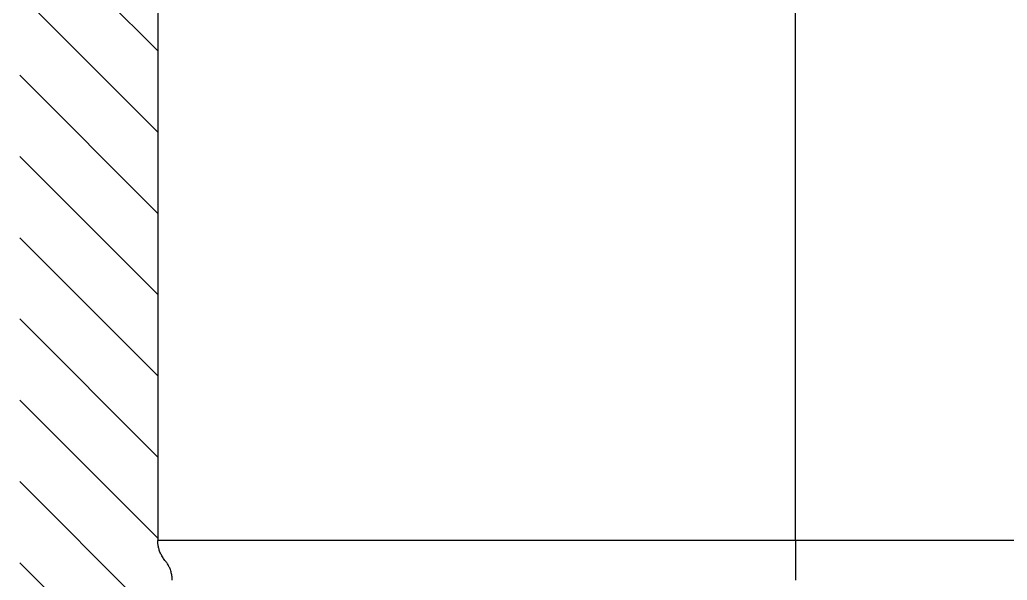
# Model space of a CAD drawing. Header units: millimetres. Extents: x 8 to 586, y 8 to 412.
# Drawn here: x 164.2 to 218.8, y 194.1 to 225.1 of the extents above; entities that cross this region are included whole.
import ezdxf

# ---------------------------------------------------------------- set-up
doc = ezdxf.new("R2010")
doc.units = ezdxf.units.MM
doc.layers.add('DETAIL', color=3, linetype='Continuous')
doc.layers.add('HATCH', color=3, linetype='Continuous')
doc.layers.add('OUTLINE', color=7, linetype='Continuous', lineweight=25)

msp = doc.modelspace()

# ---------------------------------------------------------------- hatches: boundary and pattern name
at = {"layer": 'HATCH'}
h = msp.add_hatch(dxfattribs=at)
h.set_pattern_fill('ANSI31', color=256, angle=90, style=0)
edge = h.paths.add_edge_path(flags=0)
edge.add_line((173.53469, 308.52853), (173.70898, 308.42661))
edge.add_spline(control_points=[(173.70898, 308.42661), (173.96713, 309.05256), (174.24453, 309.66587), (174.53878, 310.26396)], knot_values=[0, 0, 0, 0, 0.05750888, 0.05750888, 0.05750888, 0.05750888], weights=[1, 1, 1, 1], degree=3, periodic=0)
edge.add_line((174.53878, 310.26396), (174.36569, 310.36517))
edge.add_spline(control_points=[(174.36569, 310.36517), (175.90572, 313.49174), (178.01441, 316.39353), (180.5143, 318.82204)], knot_values=[0.00023208, 0.00023208, 0.00023208, 0.00023208, 0.01068785, 0.01068785, 0.01068785, 0.01068785], weights=[1, 1, 1, 1], degree=3, periodic=0)
edge.add_line((180.5143, 318.82204), (180.69352, 318.71724))
edge.add_spline(control_points=[(180.69352, 318.71724), (181.02592, 319.03896), (181.37049, 319.3577), (181.72868, 319.6738)], knot_values=[0, 0, 0, 0, 0.03783092, 0.03783092, 0.03783092, 0.03783092], weights=[1, 1, 1, 1], degree=3, periodic=0)
edge.add_line((181.72868, 319.6738), (181.54695, 319.78007))
edge.add_spline(control_points=[(181.54695, 319.78007), (181.88832, 320.08262), (182.23641, 320.37777), (182.59084, 320.6649)], knot_values=[0.00112405, 0.00112405, 0.00112405, 0.00112405, 0.00249233, 0.00249233, 0.00249233, 0.00249233], weights=[1, 1, 1, 1], degree=3, periodic=0)
edge.add_line((182.59084, 320.6649), (182.77546, 320.55694))
edge.add_spline(control_points=[(182.77546, 320.55694), (182.99389, 320.733), (183.80927, 321.37204), (184.702, 322.0022), (185.88224, 322.76178), (186.50299, 323.25662), (187.33883, 324.1726), (188.09426, 325.22288), (188.85031, 326.90872), (189.07865, 328.40552), (189.07865, 329.18388)], knot_values=[0, 0, 0, 0, 0.0213843, 0.0779468, 0.0779468, 0.1159218, 0.12911346, 0.1538968, 0.1918718, 0.2298468, 0.2298468, 0.2298468, 0.2298468], weights=[1, 1, 1, 1, 1, 1, 1, 1, 1, 1, 1], degree=3, periodic=0)
edge.add_arc((153.07865, 329.18388), 36, 0, 10.388858)
edge.add_arc((213.07865, 340.18388), 25, 180, 190.388858, ccw=False)
edge.add_arc((233.34693, 340.18388), 45.26828, 160.987509, 180, ccw=False)
edge.add_arc((162.18472, 364.70435), 30, 340.987509, 355.180578)
edge.add_line((192.07865, 362.18388), (194.22865, 387.68388))
edge.add_line((194.22865, 387.68388), (194.22865, 389.17839))
edge.add_arc((193.42865, 389.17839), 0.8, 0, 90)
edge.add_line((193.42865, 389.97839), (164.17199, 389.97839))
edge.add_line((164.17199, 389.97839), (164.17199, 163.57238))
edge.add_line((164.17199, 163.57238), (173.05983, 163.57238))
edge.add_arc((219.40365, 176.07238), 48, 180, 195.094787, ccw=False)
edge.add_line((171.40365, 176.07238), (171.40365, 181.57238))
edge.add_arc((173.25365, 181.57238), 1.85, 136.397181, 180, ccw=False)
edge.add_arc((170.10365, 184.57238), 2.5, 316.397181, 360)
edge.add_line((172.60365, 184.57238), (172.60365, 184.57849))
edge.add_line((172.60365, 184.57849), (172.50365, 184.57849))
edge.add_line((172.50365, 184.57849), (172.50365, 185.51506))
edge.add_line((172.50365, 185.51506), (172.60365, 185.51506))
edge.add_line((172.60365, 185.51506), (172.60365, 189.30435))
edge.add_line((172.60365, 189.30435), (172.50364, 189.30435))
edge.add_line((172.50364, 189.30435), (172.50365, 190.27105))
edge.add_line((172.50365, 190.27105), (172.60365, 190.27105))
edge.add_line((172.60365, 190.27105), (172.60365, 190.53112))
edge.add_line((172.60365, 190.53112), (172.50365, 190.53112))
edge.add_line((172.50365, 190.53112), (172.50365, 193.87238))
edge.add_line((172.50365, 193.87238), (172.60365, 193.87238))
edge.add_line((172.60365, 193.87238), (172.60365, 194.07238))
edge.add_spline(control_points=[(172.60365, 194.07238), (172.60365, 194.47423), (172.46226, 194.86381), (172.20365, 195.17238)], knot_values=[0, 0, 0, 0, 1, 1, 1, 1], weights=[1, 1, 1, 1], degree=3, periodic=0)
edge.add_spline(control_points=[(172.20365, 195.17238), (171.94553, 195.48037), (171.80365, 195.86978), (171.80365, 196.27238)], knot_values=[0, 0, 0, 0, 1, 1, 1, 1], weights=[1, 1, 1, 1], degree=3, periodic=0)
edge.add_line((171.80365, 196.27238), (171.80365, 289.38953))
edge.add_arc((168.80365, 289.38953), 3, 0, 17.459088)
edge.add_line((171.66545, 290.2896), (171.63399, 290.3896))
edge.add_arc((176.40365, 291.88973), 5, 180, 197.459088, ccw=False)
edge.add_line((171.40365, 291.88973), (171.40365, 296.78953))
edge.add_spline(control_points=[(171.40365, 296.78953), (171.40365, 297.22282), (171.42003, 297.99192), (171.47125, 298.85776), (171.54102, 299.72334), (171.64392, 300.68571), (171.77406, 301.55057), (171.9337, 302.47514), (172.03115, 302.96733), (172.14094, 303.4578)], knot_values=[0, 0, 0, 0, 0.03713333, 0.06593333, 0.07426667, 0.1114, 0.14853333, 0.14853333, 0.19083068, 0.19083068, 0.19083068, 0.19083068], weights=[1, 1, 1, 1, 1, 1, 1, 1, 1, 1], degree=3, periodic=0)
edge.add_line((172.14094, 303.4578), (171.95977, 303.56374))
edge.add_spline(control_points=[(171.95977, 303.56374), (172.01967, 303.82874), (172.08309, 304.09298), (172.15001, 304.3563)], knot_values=[0.00125171, 0.00125171, 0.00125171, 0.00125171, 0.00206673, 0.00206673, 0.00206673, 0.00206673], weights=[1, 1, 1, 1], degree=3, periodic=0)
edge.add_line((172.15001, 304.3563), (172.32972, 304.25121))
edge.add_spline(control_points=[(172.32972, 304.25121), (172.34743, 304.32149), (172.41258, 304.57601), (172.48103, 304.82977), (172.53231, 305.01304)], knot_values=[0, 0, 0, 0, 0.006089, 0.02207076, 0.02207076, 0.02207076, 0.02207076], weights=[1, 1, 1, 1, 1], degree=3, periodic=0)
edge.add_line((172.53231, 305.01304), (172.35387, 305.11738))
edge.add_spline(control_points=[(172.35387, 305.11738), (172.45159, 305.46437), (172.55543, 305.8097), (172.66529, 306.15304)], knot_values=[0.00285456, 0.00285456, 0.00285456, 0.00285456, 0.00393493, 0.00393493, 0.00393493, 0.00393493], weights=[1, 1, 1, 1], degree=3, periodic=0)
edge.add_line((172.66529, 306.15304), (172.84221, 306.04959))
edge.add_spline(control_points=[(172.84221, 306.04959), (172.8639, 306.11773), (172.91317, 306.27062), (172.96362, 306.42304), (172.99198, 306.50747)], knot_values=[0, 0, 0, 0, 0.0060109, 0.01350596, 0.01350596, 0.01350596, 0.01350596], weights=[1, 1, 1, 1, 1], degree=3, periodic=0)
edge.add_line((172.99198, 306.50747), (172.81565, 306.61057))
edge.add_spline(control_points=[(172.81565, 306.61057), (173.0339, 307.25752), (173.2738, 307.89757), (173.53469, 308.52853)], knot_values=[0.00011413, 0.00011413, 0.00011413, 0.00011413, 0.002162, 0.002162, 0.002162, 0.002162], weights=[1, 1, 1, 1], degree=3, periodic=0)

# ---------------------------------------------------------------- linework, layer by layer
at = {"layer": 'DETAIL'}
for points in [[(207.07865, 196.27238), (204.76991, 196.27238), (202.46122, 196.27238), (197.93246, 196.27238), (195.71249, 196.27238), (191.44649, 196.27238), (189.40056, 196.27238), (185.56126, 196.27238), (183.76799, 196.27238), (180.50293, 196.27238), (179.03123, 196.27238), (176.46589, 196.27238), (175.37232, 196.27238), (173.60528, 196.27238), (172.93186, 196.27238), (172.03104, 196.27238), (171.80365, 196.27238), (171.80365, 196.27238)], [(242.35365, 196.27238), (242.35365, 196.27238), (242.12627, 196.27238), (241.22544, 196.27238), (240.55202, 196.27238), (238.78498, 196.27238), (237.69141, 196.27238), (235.12607, 196.27238), (233.65437, 196.27238), (230.38931, 196.27238), (228.59604, 196.27238), (224.75674, 196.27238), (222.71081, 196.27238), (218.44481, 196.27238), (216.22484, 196.27238), (211.69608, 196.27238), (209.38739, 196.27238), (207.07865, 196.27238)]]:
    msp.add_open_spline(points, degree=3, knots=[0, 0, 0, 0, 0.125, 0.125, 0.25, 0.25, 0.375, 0.375, 0.5, 0.5, 0.625, 0.625, 0.75, 0.75, 0.875, 0.875, 1, 1, 1, 1], dxfattribs=at)
at = {"layer": 'OUTLINE'}
for p, q in [((171.80365, 289.38953), (171.80365, 196.27238)), ((207.07865, 196.27238), (207.07865, 289.38953)), ((207.07865, 196.27238), (207.07865, 194.07237))]:
    msp.add_line(p, q, dxfattribs=at)
for points in [[(172.20365, 195.17238), (172.17857, 195.20353), (172.12859, 195.26561), (172.06216, 195.36487), (172.00254, 195.468), (171.95031, 195.57547), (171.89556, 195.71117), (171.84604, 195.87676), (171.81017, 196.07319), (171.80583, 196.20582), (171.80365, 196.27238)], [(172.60365, 194.07238), (172.60286, 194.11236), (172.6013, 194.19205), (172.58845, 194.31079), (172.5679, 194.42813), (172.53889, 194.54405), (172.49369, 194.68322), (172.42528, 194.84194), (172.3266, 195.01553), (172.24474, 195.11997), (172.20365, 195.17238)]]:
    msp.add_open_spline(points, degree=3, knots=[0, 0, 0, 0, 0.10042618, 0.20015683, 0.29968163, 0.39949327, 0.50008026, 0.66700993, 0.8328883, 1, 1, 1, 1], dxfattribs=at)

doc.saveas('drawing.dxf')
